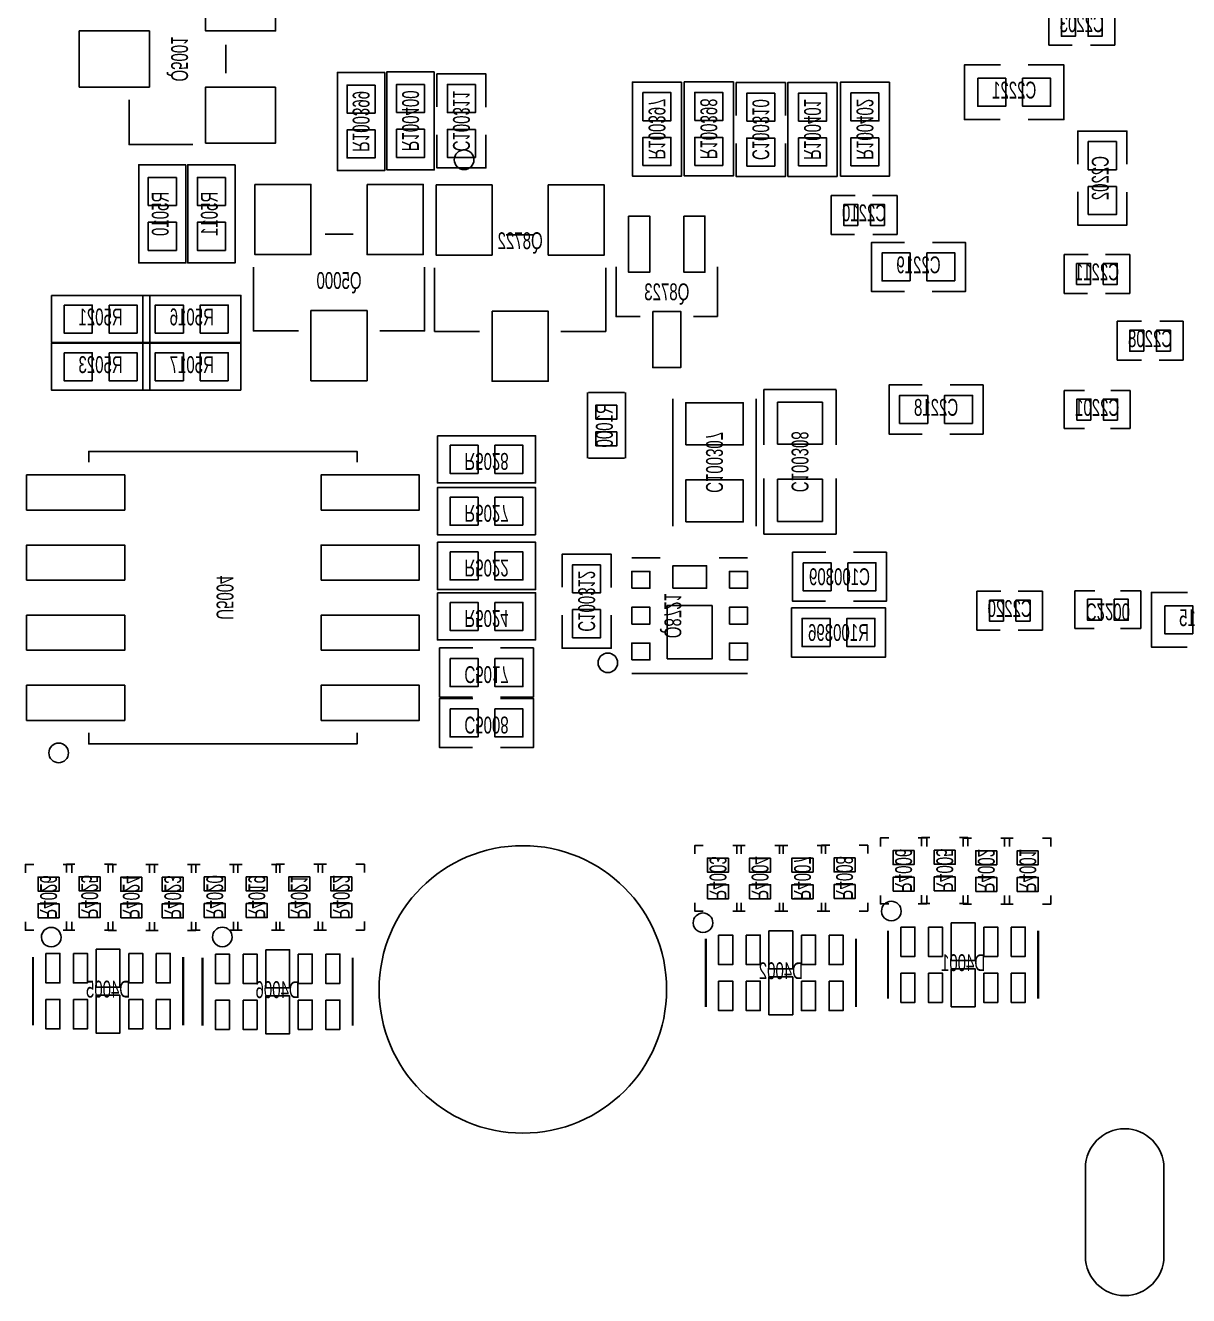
# Model space of a CAD drawing. Extents: x -3 to 113, y -19 to 74.
# Drawn here: x 49.95 to 71.02, y 4.14 to 27.15 of the extents above; entities that cross this region are included whole.
import ezdxf
from ezdxf.enums import TextEntityAlignment as Align

# ---------------------------------------------------------------- set-up
doc = ezdxf.new("R2010")
doc.units = 0
for name, color, linetype in [('PG_ASSEMBLY_BOTTOM', 254, 'CONTINUOUS'), ('PG_SILKSCREEN_BOTTOM', 254, 'CONTINUOUS'), ('PIN_BOTTOM', 12, 'CONTINUOUS'), ('RD_ASSEMBLY_BOTTOM', 40, 'CONTINUOUS'), ('RD_SILKSCREEN_BOTTOM', 254, 'CONTINUOUS')]:
    doc.layers.add(name, color=color, linetype=linetype)

msp = doc.modelspace()

# ---------------------------------------------------------------- linework, layer by layer
at = {"layer": 'PG_ASSEMBLY_BOTTOM'}
for points in [[(68.486274, 27.497278), (68.486274, 26.792682)], [(69.680074, 26.792682), (69.680074, 27.497278)], [(68.486274, 26.792682), (68.909946, 26.792682)], [(69.238622, 26.792682), (69.680074, 26.792682)], [(56.45785, 26.300176), (56.45785, 24.522176), (55.602886, 24.522176), (55.602886, 26.300176), (56.45785, 26.300176)], [(57.354216, 26.311352), (57.354216, 24.533352), (56.499252, 24.533352), (56.499252, 26.311352), (57.354216, 26.311352)], [(58.291984, 25.671272), (58.291984, 26.271982), (57.402984, 26.271982), (57.402984, 25.675082)], [(67.608704, 26.437082), (66.957194, 26.437082), (66.957194, 25.446482), (67.604894, 25.446482)], [(68.112894, 25.446482), (68.760594, 25.446482), (68.760594, 26.437082), (68.112894, 26.437082)], [(61.83376, 26.124662), (60.94476, 26.124662), (60.94476, 24.422862), (61.83376, 24.422862), (61.83376, 26.124662)], [(62.772544, 26.127202), (61.883544, 26.127202), (61.883544, 24.425402), (62.772544, 24.425402), (62.772544, 26.127202)], [(63.714376, 25.517856), (63.714376, 26.114756), (62.825376, 26.114756), (62.825376, 25.517856)], [(64.651128, 26.117804), (63.762128, 26.117804), (63.762128, 24.416004), (64.651128, 24.416004), (64.651128, 26.117804)], [(64.71158, 24.419052), (65.60058, 24.419052), (65.60058, 26.120852), (64.71158, 26.120852), (64.71158, 24.419052)], [(57.402984, 25.167082), (57.402984, 24.570182), (58.291984, 24.570182), (58.291984, 25.167082)], [(69.89953, 24.639778), (69.89953, 25.236678), (69.01053, 25.236678), (69.01053, 24.639778)], [(62.825376, 25.013666), (62.825376, 24.412956), (63.714376, 24.412956), (63.714376, 25.009856)], [(52.858162, 24.626824), (52.858162, 22.848824), (52.003198, 22.848824), (52.003198, 24.626824), (52.858162, 24.626824)], [(53.747162, 24.626824), (53.747162, 22.848824), (52.892198, 22.848824), (52.892198, 24.626824), (53.747162, 24.626824)], [(64.544448, 24.070564), (64.544448, 23.365968)], [(64.978788, 24.070564), (64.544448, 24.070564)], [(65.738248, 24.070564), (65.295526, 24.070564)], [(65.738248, 23.365968), (65.738248, 24.070564)], [(69.01053, 24.135588), (69.01053, 23.534878), (69.89953, 23.534878), (69.89953, 24.131778)], [(64.544448, 23.365968), (64.96812, 23.365968)], [(65.296796, 23.365968), (65.738248, 23.365968)], [(65.872106, 23.22068), (65.275206, 23.22068), (65.275206, 22.33168), (65.872106, 22.33168)], [(66.376296, 22.33168), (66.977006, 22.33168), (66.977006, 23.22068), (66.380106, 23.22068)], [(68.761356, 23.001478), (68.761356, 22.296882)], [(69.195696, 23.001478), (68.761356, 23.001478)], [(69.955156, 23.001478), (69.512434, 23.001478)], [(69.955156, 22.296882), (69.955156, 23.001478)], [(50.42408, 22.260306), (52.20208, 22.260306), (52.20208, 21.405342), (50.42408, 21.405342), (50.42408, 22.260306)], [(53.85308, 21.405342), (52.07508, 21.405342), (52.07508, 22.260306), (53.85308, 22.260306), (53.85308, 21.405342)], [(68.761356, 22.296882), (69.185028, 22.296882)], [(69.513704, 22.296882), (69.955156, 22.296882)], [(69.723762, 21.791676), (69.723762, 21.08708)], [(70.165214, 21.791676), (69.723762, 21.791676)], [(70.917562, 21.791676), (70.49389, 21.791676)], [(70.917562, 21.08708), (70.917562, 21.791676)], [(50.42408, 21.396706), (52.20208, 21.396706), (52.20208, 20.541742), (50.42408, 20.541742), (50.42408, 21.396706)], [(53.85308, 20.541742), (52.07508, 20.541742), (52.07508, 21.396706), (53.85308, 21.396706), (53.85308, 20.541742)], [(69.723762, 21.08708), (70.166484, 21.08708)], [(70.483222, 21.08708), (70.917562, 21.08708)], [(60.131706, 20.503642), (60.131706, 19.309842)], [(60.802012, 20.503642), (60.1472, 20.503642)], [(60.817506, 19.309842), (60.817506, 20.503642)], [(63.327026, 19.551904), (63.327026, 20.555204), (64.632078, 20.555204)], [(64.632078, 20.553172), (64.632078, 19.551904)], [(66.190622, 20.639532), (65.593722, 20.639532), (65.593722, 19.750532), (66.190622, 19.750532)], [(66.694812, 19.750532), (67.295522, 19.750532), (67.295522, 20.639532), (66.698622, 20.639532)], [(68.765166, 20.536408), (68.765166, 19.850608)], [(69.130418, 20.536408), (68.765166, 20.536408)], [(69.958966, 20.536408), (69.611494, 20.536408)], [(69.958966, 19.850608), (69.958966, 20.536408)], [(61.676788, 18.082514), (61.676788, 20.38985)], [(63.184024, 20.38985), (63.184024, 18.082514)], [(68.765166, 19.850608), (69.131688, 19.850608)], [(69.600826, 19.850608), (69.958966, 19.850608)], [(57.41289, 19.719036), (59.19089, 19.719036), (59.19089, 18.864072), (57.41289, 18.864072), (57.41289, 19.719036)], [(60.1472, 19.309842), (60.802012, 19.309842)], [(64.632078, 18.942304), (64.632078, 17.939004), (63.327026, 17.939004), (63.327026, 18.942304)], [(59.19089, 17.924272), (57.41289, 17.924272), (57.41289, 18.779236), (59.19089, 18.779236), (59.19089, 17.924272)], [(57.41289, 17.788636), (59.19089, 17.788636), (59.19089, 16.933672), (57.41289, 16.933672), (57.41289, 17.788636)], [(60.55995, 16.971518), (60.55995, 17.572228), (59.67095, 17.572228), (59.67095, 16.975328)], [(64.44488, 17.609566), (63.84417, 17.609566), (63.84417, 16.720566), (64.44107, 16.720566)], [(64.94907, 16.720566), (65.54597, 16.720566), (65.54597, 17.609566), (64.94907, 17.609566)], [(57.41289, 16.874236), (59.19089, 16.874236), (59.19089, 16.019272), (57.41289, 16.019272), (57.41289, 16.874236)], [(67.180206, 16.9037), (67.180206, 16.199104)], [(67.614546, 16.9037), (67.180206, 16.9037)], [(68.374006, 16.9037), (67.931284, 16.9037)], [(68.374006, 16.199104), (68.374006, 16.9037)], [(68.95846, 16.911066), (68.95846, 16.225266)], [(69.3166, 16.911066), (68.95846, 16.911066)], [(70.15226, 16.911066), (69.785738, 16.911066)], [(70.15226, 16.225266), (70.15226, 16.911066)], [(70.996048, 16.880586), (70.344538, 16.880586), (70.344538, 15.889986), (70.992238, 15.889986)], [(59.67095, 16.467328), (59.67095, 15.870428), (60.55995, 15.870428), (60.55995, 16.467328)], [(67.180206, 16.199104), (67.603878, 16.199104)], [(67.932554, 16.199104), (68.374006, 16.199104)], [(68.95846, 16.225266), (69.305932, 16.225266)], [(69.787008, 16.225266), (70.15226, 16.225266)], [(58.0517, 15.875254), (57.45099, 15.875254), (57.45099, 14.986254), (58.04789, 14.986254)], [(58.55589, 14.986254), (59.15279, 14.986254), (59.15279, 15.875254), (58.55589, 15.875254)], [(58.0517, 14.960854), (57.45099, 14.960854), (57.45099, 14.071854), (58.04789, 14.071854)], [(58.55589, 14.071854), (59.15279, 14.071854), (59.15279, 14.960854), (58.55589, 14.960854)], [(65.588896, 12.4333), (65.436496, 12.4333), (65.436496, 12.2809)], [(66.122296, 12.4333), (66.274696, 12.4333), (66.274696, 12.2809)], [(66.333624, 12.438888), (66.181224, 12.438888), (66.181224, 12.286488)], [(66.867024, 12.438888), (67.019424, 12.438888), (67.019424, 12.286488)], [(67.086226, 12.430506), (66.933826, 12.430506), (66.933826, 12.278106)], [(67.619626, 12.430506), (67.772026, 12.430506), (67.772026, 12.278106)], [(67.838574, 12.43076), (67.686174, 12.43076), (67.686174, 12.27836)], [(68.371974, 12.43076), (68.524374, 12.43076), (68.524374, 12.27836)], [(62.228222, 12.298172), (62.075822, 12.298172), (62.075822, 12.145772)], [(62.761622, 12.298172), (62.914022, 12.298172), (62.914022, 12.145772)], [(62.988952, 12.298172), (62.836552, 12.298172), (62.836552, 12.145772)], [(63.522352, 12.298172), (63.674752, 12.298172), (63.674752, 12.145772)], [(63.758318, 12.298426), (63.605918, 12.298426), (63.605918, 12.146026)], [(64.291718, 12.298426), (64.444118, 12.298426), (64.444118, 12.146026)], [(64.519556, 12.30122), (64.367156, 12.30122), (64.367156, 12.14882)], [(65.052956, 12.30122), (65.205356, 12.30122), (65.205356, 12.14882)], [(50.103532, 11.954002), (49.951132, 11.954002), (49.951132, 11.801602)], [(50.636932, 11.954002), (50.789332, 11.954002), (50.789332, 11.801602)], [(50.84826, 11.95959), (50.69586, 11.95959), (50.69586, 11.80719)], [(51.38166, 11.95959), (51.53406, 11.95959), (51.53406, 11.80719)], [(51.600862, 11.951208), (51.448462, 11.951208), (51.448462, 11.798808)], [(52.134262, 11.951208), (52.286662, 11.951208), (52.286662, 11.798808)], [(52.35321, 11.951462), (52.20081, 11.951462), (52.20081, 11.799062)], [(52.88661, 11.951462), (53.03901, 11.951462), (53.03901, 11.799062)], [(53.113686, 11.955526), (52.961286, 11.955526), (52.961286, 11.803126)], [(53.647086, 11.955526), (53.799486, 11.955526), (53.799486, 11.803126)], [(53.874416, 11.955526), (53.722016, 11.955526), (53.722016, 11.803126)], [(54.407816, 11.955526), (54.560216, 11.955526), (54.560216, 11.803126)], [(54.643782, 11.95578), (54.491382, 11.95578), (54.491382, 11.80338)], [(55.177182, 11.95578), (55.329582, 11.95578), (55.329582, 11.80338)], [(55.40502, 11.958574), (55.25262, 11.958574), (55.25262, 11.806174)], [(55.93842, 11.958574), (56.09082, 11.958574), (56.09082, 11.806174)], [(65.436496, 11.3919), (65.436496, 11.2395), (65.588896, 11.2395)], [(66.122296, 11.2395), (66.274696, 11.2395), (66.274696, 11.3919)], [(66.181224, 11.397488), (66.181224, 11.245088), (66.333624, 11.245088)], [(66.867024, 11.245088), (67.019424, 11.245088), (67.019424, 11.397488)], [(66.933826, 11.389106), (66.933826, 11.236706), (67.086226, 11.236706)], [(67.619626, 11.236706), (67.772026, 11.236706), (67.772026, 11.389106)], [(67.686174, 11.38936), (67.686174, 11.23696), (67.838574, 11.23696)], [(68.371974, 11.23696), (68.524374, 11.23696), (68.524374, 11.38936)], [(62.075822, 11.256772), (62.075822, 11.104372), (62.228222, 11.104372)], [(62.761622, 11.104372), (62.914022, 11.104372), (62.914022, 11.256772)], [(62.836552, 11.256772), (62.836552, 11.104372), (62.988952, 11.104372)], [(63.522352, 11.104372), (63.674752, 11.104372), (63.674752, 11.256772)], [(63.605918, 11.257026), (63.605918, 11.104626), (63.758318, 11.104626)], [(64.291718, 11.104626), (64.444118, 11.104626), (64.444118, 11.257026)], [(64.367156, 11.25982), (64.367156, 11.10742), (64.519556, 11.10742)], [(65.052956, 11.10742), (65.205356, 11.10742), (65.205356, 11.25982)], [(49.951132, 10.912602), (49.951132, 10.760202), (50.103532, 10.760202)], [(50.636932, 10.760202), (50.789332, 10.760202), (50.789332, 10.912602)], [(50.69586, 10.91819), (50.69586, 10.76579), (50.84826, 10.76579)], [(51.38166, 10.76579), (51.53406, 10.76579), (51.53406, 10.91819)], [(51.448462, 10.909808), (51.448462, 10.757408), (51.600862, 10.757408)], [(52.134262, 10.757408), (52.286662, 10.757408), (52.286662, 10.909808)], [(52.20081, 10.910062), (52.20081, 10.757662), (52.35321, 10.757662)], [(52.88661, 10.757662), (53.03901, 10.757662), (53.03901, 10.910062)], [(52.961286, 10.914126), (52.961286, 10.761726), (53.113686, 10.761726)], [(53.647086, 10.761726), (53.799486, 10.761726), (53.799486, 10.914126)], [(53.722016, 10.914126), (53.722016, 10.761726), (53.874416, 10.761726)], [(54.407816, 10.761726), (54.560216, 10.761726), (54.560216, 10.914126)], [(54.491382, 10.91438), (54.491382, 10.76198), (54.643782, 10.76198)], [(55.177182, 10.76198), (55.329582, 10.76198), (55.329582, 10.91438)], [(55.25262, 10.917174), (55.25262, 10.764774), (55.40502, 10.764774)], [(55.93842, 10.764774), (56.09082, 10.764774), (56.09082, 10.917174)]]:
    msp.add_lwpolyline(points, dxfattribs=at)
at = {"layer": 'PG_SILKSCREEN_BOTTOM'}
for points in [[(53.58003, 26.797), (53.58003, 26.289)], [(52.9844, 24.993092), (51.82997, 24.993092), (51.82997, 25.8064)], [(55.37708, 23.368254), (55.88508, 23.368254)], [(58.657998, 23.358348), (59.165998, 23.358348)], [(54.89448, 21.618194), (54.081172, 21.618194), (54.081172, 22.772624)], [(57.180988, 22.772624), (57.180988, 21.618194), (56.36768, 21.618194)], [(58.175398, 21.608288), (57.36209, 21.608288), (57.36209, 22.762718)], [(60.461906, 22.762718), (60.461906, 21.608288), (59.648598, 21.608288)], [(60.648088, 22.77618), (60.648088, 21.876004), (61.084714, 21.876004)], [(62.48654, 21.876004), (62.48654, 22.77618)], [(62.049914, 21.876004), (62.48654, 21.876004)], [(51.097434, 19.237452), (51.097434, 19.436334), (55.95747, 19.436334), (55.95747, 19.237452)], [(60.931552, 17.50949), (61.448188, 17.50949)], [(62.514988, 17.50949), (63.031624, 17.50949)], [(63.826644, 16.599154), (63.826644, 15.710154), (65.528444, 15.710154), (65.528444, 16.599154), (63.826644, 16.599154)], [(63.031624, 15.409418), (60.931552, 15.409418)], [(55.95747, 14.335252), (55.95747, 14.13637), (51.097434, 14.13637), (51.097434, 14.335252)], [(62.269878, 9.37641), (62.269878, 10.603738)], [(62.278006, 10.603738), (62.278006, 9.37641)], [(64.989202, 9.37641), (64.989202, 10.603738)], [(64.99733, 10.603738), (64.99733, 9.37641)], [(65.569846, 9.523222), (65.569846, 10.75055)], [(65.577974, 10.75055), (65.577974, 9.523222)], [(68.28917, 9.523222), (68.28917, 10.75055)], [(68.297298, 10.75055), (68.297298, 9.523222)], [(50.084482, 9.043924), (50.084482, 10.271252)], [(50.09261, 10.271252), (50.09261, 9.043924)], [(52.803806, 9.043924), (52.803806, 10.271252)], [(52.811934, 10.271252), (52.811934, 9.043924)], [(53.155342, 9.033764), (53.155342, 10.261092)], [(53.16347, 10.261092), (53.16347, 9.033764)], [(55.874666, 9.033764), (55.874666, 10.261092)], [(55.882794, 10.261092), (55.882794, 9.033764)]]:
    msp.add_lwpolyline(points, dxfattribs=at)
for points in [[(58.073798, 24.718518, -1), (57.718198, 24.718518, -1), (58.073798, 24.718518)], [(60.677298, 15.60576, -1), (60.321698, 15.60576, -1), (60.677298, 15.60576)], [(50.73142, 13.974572, -1), (50.37582, 13.974572, -1), (50.73142, 13.974572)], [(65.811146, 11.108182, -1.000079), (65.455546, 11.108182, -0.999921), (65.811146, 11.108182)], [(62.400434, 10.896346, -1.000079), (62.044834, 10.896346, -0.999921), (62.400434, 10.896346)], [(50.596038, 10.636504, -1.000079), (50.240438, 10.636504, -0.999921), (50.596038, 10.636504)], [(53.6956, 10.63879, -1.000079), (53.34, 10.63879, -0.999921), (53.6956, 10.63879)]]:
    msp.add_lwpolyline(points, format="xyb", dxfattribs=at)
at = {"layer": 'PIN_BOTTOM'}
for points in [[(54.483, 28.067), (53.213, 28.067), (53.213, 27.051), (54.483, 27.051)], [(68.714874, 27.33548), (68.714874, 26.95448), (68.968874, 26.95448), (68.968874, 27.33548)], [(69.197474, 27.33548), (69.197474, 26.95448), (69.451474, 26.95448), (69.451474, 27.33548)], [(52.197, 27.051), (50.927, 27.051), (50.927, 26.035), (52.197, 26.035)], [(54.483, 26.035), (53.213, 26.035), (53.213, 25.019), (54.483, 25.019)], [(56.284368, 26.071576), (55.776368, 26.071576), (55.776368, 25.563576), (56.284368, 25.563576)], [(57.180734, 26.082752), (56.672734, 26.082752), (56.672734, 25.574752), (57.180734, 25.574752)], [(58.101484, 26.081482), (57.593484, 26.081482), (57.593484, 25.573482), (58.101484, 25.573482)], [(67.198494, 26.195782), (67.198494, 25.687782), (67.706494, 25.687782), (67.706494, 26.195782)], [(68.011294, 26.195782), (68.011294, 25.687782), (68.519294, 25.687782), (68.519294, 26.195782)], [(61.13526, 25.426162), (61.64326, 25.426162), (61.64326, 25.934162), (61.13526, 25.934162)], [(62.074044, 25.428702), (62.582044, 25.428702), (62.582044, 25.936702), (62.074044, 25.936702)], [(63.015876, 25.416256), (63.523876, 25.416256), (63.523876, 25.924256), (63.015876, 25.924256)], [(63.952628, 25.419304), (64.460628, 25.419304), (64.460628, 25.927304), (63.952628, 25.927304)], [(65.41008, 25.930352), (64.90208, 25.930352), (64.90208, 25.422352), (65.41008, 25.422352)], [(56.284368, 25.258776), (55.776368, 25.258776), (55.776368, 24.750776), (56.284368, 24.750776)], [(57.180734, 25.269952), (56.672734, 25.269952), (56.672734, 24.761952), (57.180734, 24.761952)], [(58.101484, 25.268682), (57.593484, 25.268682), (57.593484, 24.760682), (58.101484, 24.760682)], [(61.13526, 24.613362), (61.64326, 24.613362), (61.64326, 25.121362), (61.13526, 25.121362)], [(62.074044, 24.615902), (62.582044, 24.615902), (62.582044, 25.123902), (62.074044, 25.123902)], [(63.015876, 24.603456), (63.523876, 24.603456), (63.523876, 25.111456), (63.015876, 25.111456)], [(63.952628, 24.606504), (64.460628, 24.606504), (64.460628, 25.114504), (63.952628, 25.114504)], [(65.41008, 25.117552), (64.90208, 25.117552), (64.90208, 24.609552), (65.41008, 24.609552)], [(69.20103, 24.538178), (69.70903, 24.538178), (69.70903, 25.046178), (69.20103, 25.046178)], [(52.68468, 24.398224), (52.17668, 24.398224), (52.17668, 23.890224), (52.68468, 23.890224)], [(53.57368, 24.398224), (53.06568, 24.398224), (53.06568, 23.890224), (53.57368, 23.890224)], [(54.10708, 24.271224), (54.10708, 23.001224), (55.12308, 23.001224), (55.12308, 24.271224)], [(56.13908, 24.271224), (56.13908, 23.001224), (57.15508, 23.001224), (57.15508, 24.271224)], [(57.387998, 24.261318), (57.387998, 22.991318), (58.403998, 22.991318), (58.403998, 24.261318)], [(59.419998, 24.261318), (59.419998, 22.991318), (60.435998, 22.991318), (60.435998, 24.261318)], [(69.20103, 23.725378), (69.70903, 23.725378), (69.70903, 24.233378), (69.20103, 24.233378)], [(64.773048, 23.908766), (64.773048, 23.527766), (65.027048, 23.527766), (65.027048, 23.908766)], [(65.255648, 23.908766), (65.255648, 23.527766), (65.509648, 23.527766), (65.509648, 23.908766)], [(52.68468, 23.585424), (52.17668, 23.585424), (52.17668, 23.077424), (52.68468, 23.077424)], [(53.57368, 23.585424), (53.06568, 23.585424), (53.06568, 23.077424), (53.57368, 23.077424)], [(60.876688, 23.697692), (60.876688, 22.681692), (61.257688, 22.681692), (61.257688, 23.697692)], [(61.87694, 23.697692), (61.87694, 22.681692), (62.25794, 22.681692), (62.25794, 23.697692)], [(65.973706, 22.52218), (65.973706, 23.03018), (65.465706, 23.03018), (65.465706, 22.52218)], [(66.786506, 22.52218), (66.786506, 23.03018), (66.278506, 23.03018), (66.278506, 22.52218)], [(68.989956, 22.83968), (68.989956, 22.45868), (69.243956, 22.45868), (69.243956, 22.83968)], [(69.472556, 22.83968), (69.472556, 22.45868), (69.726556, 22.45868), (69.726556, 22.83968)], [(50.65268, 22.086824), (50.65268, 21.578824), (51.16068, 21.578824), (51.16068, 22.086824)], [(51.46548, 22.086824), (51.46548, 21.578824), (51.97348, 21.578824), (51.97348, 22.086824)], [(52.81168, 21.578824), (52.81168, 22.086824), (52.30368, 22.086824), (52.30368, 21.578824)], [(53.62448, 21.578824), (53.62448, 22.086824), (53.11648, 22.086824), (53.11648, 21.578824)], [(55.12308, 21.985224), (55.12308, 20.715224), (56.13908, 20.715224), (56.13908, 21.985224)], [(58.403998, 21.975318), (58.403998, 20.705318), (59.419998, 20.705318), (59.419998, 21.975318)], [(61.313314, 21.970492), (61.313314, 20.954492), (61.821314, 20.954492), (61.821314, 21.970492)], [(70.206362, 21.248878), (70.206362, 21.629878), (69.952362, 21.629878), (69.952362, 21.248878)], [(70.688962, 21.248878), (70.688962, 21.629878), (70.434962, 21.629878), (70.434962, 21.248878)], [(50.65268, 21.223224), (50.65268, 20.715224), (51.16068, 20.715224), (51.16068, 21.223224)], [(51.46548, 21.223224), (51.46548, 20.715224), (51.97348, 20.715224), (51.97348, 21.223224)], [(52.81168, 20.715224), (52.81168, 21.223224), (52.30368, 21.223224), (52.30368, 20.715224)], [(53.62448, 20.715224), (53.62448, 21.223224), (53.11648, 21.223224), (53.11648, 20.715224)], [(60.665106, 20.275042), (60.284106, 20.275042), (60.284106, 20.021042), (60.665106, 20.021042)], [(61.909706, 19.553682), (62.951106, 19.553682), (62.951106, 20.315682), (61.909706, 20.315682)], [(63.573152, 19.564604), (64.385952, 19.564604), (64.385952, 20.326604), (63.573152, 20.326604)], [(66.292222, 19.941032), (66.292222, 20.449032), (65.784222, 20.449032), (65.784222, 19.941032)], [(67.105022, 19.941032), (67.105022, 20.449032), (66.597022, 20.449032), (66.597022, 19.941032)], [(69.247766, 20.003008), (69.247766, 20.384008), (68.993766, 20.384008), (68.993766, 20.003008)], [(69.730366, 20.003008), (69.730366, 20.384008), (69.476366, 20.384008), (69.476366, 20.003008)], [(60.665106, 19.792442), (60.284106, 19.792442), (60.284106, 19.538442), (60.665106, 19.538442)], [(57.64149, 19.545554), (57.64149, 19.037554), (58.14949, 19.037554), (58.14949, 19.545554)], [(58.45429, 19.545554), (58.45429, 19.037554), (58.96229, 19.037554), (58.96229, 19.545554)], [(49.971452, 18.373852), (51.749452, 18.373852), (51.749452, 19.008852), (49.971452, 19.008852)], [(55.305452, 18.373852), (57.083452, 18.373852), (57.083452, 19.008852), (55.305452, 19.008852)], [(61.909706, 18.156682), (62.951106, 18.156682), (62.951106, 18.918682), (61.909706, 18.918682)], [(63.573152, 18.167604), (64.385952, 18.167604), (64.385952, 18.929604), (63.573152, 18.929604)], [(58.14949, 18.097754), (58.14949, 18.605754), (57.64149, 18.605754), (57.64149, 18.097754)], [(58.96229, 18.097754), (58.96229, 18.605754), (58.45429, 18.605754), (58.45429, 18.097754)], [(49.971452, 17.103852), (51.749452, 17.103852), (51.749452, 17.738852), (49.971452, 17.738852)], [(55.305452, 17.103852), (57.083452, 17.103852), (57.083452, 17.738852), (55.305452, 17.738852)], [(57.64149, 17.615154), (57.64149, 17.107154), (58.14949, 17.107154), (58.14949, 17.615154)], [(58.45429, 17.615154), (58.45429, 17.107154), (58.96229, 17.107154), (58.96229, 17.615154)], [(60.36945, 17.381728), (59.86145, 17.381728), (59.86145, 16.873728), (60.36945, 16.873728)], [(60.931298, 16.95704), (61.261498, 16.95704), (61.261498, 17.26184), (60.931298, 17.26184)], [(61.676788, 16.956278), (62.286388, 16.956278), (62.286388, 17.362678), (61.676788, 17.362678)], [(62.701678, 16.95704), (63.031878, 16.95704), (63.031878, 17.26184), (62.701678, 17.26184)], [(64.03467, 17.419066), (64.03467, 16.911066), (64.54267, 16.911066), (64.54267, 17.419066)], [(64.84747, 17.419066), (64.84747, 16.911066), (65.35547, 16.911066), (65.35547, 17.419066)], [(57.64149, 16.700754), (57.64149, 16.192754), (58.14949, 16.192754), (58.14949, 16.700754)], [(58.45429, 16.700754), (58.45429, 16.192754), (58.96229, 16.192754), (58.96229, 16.700754)], [(60.36945, 16.568928), (59.86145, 16.568928), (59.86145, 16.060928), (60.36945, 16.060928)], [(60.931298, 16.307054), (61.261498, 16.307054), (61.261498, 16.611854), (60.931298, 16.611854)], [(61.575188, 15.67688), (62.387988, 15.67688), (62.387988, 16.64208), (61.575188, 16.64208)], [(62.701678, 16.307054), (63.031878, 16.307054), (63.031878, 16.611854), (62.701678, 16.611854)], [(67.408806, 16.741902), (67.408806, 16.360902), (67.662806, 16.360902), (67.662806, 16.741902)], [(67.891406, 16.741902), (67.891406, 16.360902), (68.145406, 16.360902), (68.145406, 16.741902)], [(69.18706, 16.758666), (69.18706, 16.377666), (69.44106, 16.377666), (69.44106, 16.758666)], [(69.66966, 16.758666), (69.66966, 16.377666), (69.92366, 16.377666), (69.92366, 16.758666)], [(70.585838, 16.639286), (70.585838, 16.131286), (71.093838, 16.131286), (71.093838, 16.639286)], [(49.971452, 15.833852), (51.749452, 15.833852), (51.749452, 16.468852), (49.971452, 16.468852)], [(55.305452, 15.833852), (57.083452, 15.833852), (57.083452, 16.468852), (55.305452, 16.468852)], [(64.525144, 15.900654), (64.525144, 16.408654), (64.017144, 16.408654), (64.017144, 15.900654)], [(65.337944, 15.900654), (65.337944, 16.408654), (64.829944, 16.408654), (64.829944, 15.900654)], [(60.931298, 15.657068), (61.261498, 15.657068), (61.261498, 15.961868), (60.931298, 15.961868)], [(62.701678, 15.657068), (63.031878, 15.657068), (63.031878, 15.961868), (62.701678, 15.961868)], [(57.64149, 15.684754), (57.64149, 15.176754), (58.14949, 15.176754), (58.14949, 15.684754)], [(58.45429, 15.684754), (58.45429, 15.176754), (58.96229, 15.176754), (58.96229, 15.684754)], [(49.971452, 14.563852), (51.749452, 14.563852), (51.749452, 15.198852), (49.971452, 15.198852)], [(55.305452, 14.563852), (57.083452, 14.563852), (57.083452, 15.198852), (55.305452, 15.198852)], [(57.64149, 14.770354), (57.64149, 14.262354), (58.14949, 14.262354), (58.14949, 14.770354)], [(58.45429, 14.770354), (58.45429, 14.262354), (58.96229, 14.262354), (58.96229, 14.770354)], [(66.046096, 12.2047), (65.665096, 12.2047), (65.665096, 11.9507), (66.046096, 11.9507)], [(66.790824, 12.210288), (66.409824, 12.210288), (66.409824, 11.956288), (66.790824, 11.956288)], [(67.543426, 12.201906), (67.162426, 12.201906), (67.162426, 11.947906), (67.543426, 11.947906)], [(68.295774, 12.20216), (67.914774, 12.20216), (67.914774, 11.94816), (68.295774, 11.94816)], [(62.685422, 12.069572), (62.304422, 12.069572), (62.304422, 11.815572), (62.685422, 11.815572)], [(63.446152, 12.069572), (63.065152, 12.069572), (63.065152, 11.815572), (63.446152, 11.815572)], [(64.215518, 12.069826), (63.834518, 12.069826), (63.834518, 11.815826), (64.215518, 11.815826)], [(64.976756, 12.07262), (64.595756, 12.07262), (64.595756, 11.81862), (64.976756, 11.81862)], [(50.560732, 11.725402), (50.179732, 11.725402), (50.179732, 11.471402), (50.560732, 11.471402)], [(51.30546, 11.73099), (50.92446, 11.73099), (50.92446, 11.47699), (51.30546, 11.47699)], [(52.058062, 11.722608), (51.677062, 11.722608), (51.677062, 11.468608), (52.058062, 11.468608)], [(52.81041, 11.722862), (52.42941, 11.722862), (52.42941, 11.468862), (52.81041, 11.468862)], [(53.570886, 11.726926), (53.189886, 11.726926), (53.189886, 11.472926), (53.570886, 11.472926)], [(54.331616, 11.726926), (53.950616, 11.726926), (53.950616, 11.472926), (54.331616, 11.472926)], [(55.100982, 11.72718), (54.719982, 11.72718), (54.719982, 11.47318), (55.100982, 11.47318)], [(55.86222, 11.729974), (55.48122, 11.729974), (55.48122, 11.475974), (55.86222, 11.475974)], [(62.304422, 11.332972), (62.685422, 11.332972), (62.685422, 11.586972), (62.304422, 11.586972)], [(63.065152, 11.332972), (63.446152, 11.332972), (63.446152, 11.586972), (63.065152, 11.586972)], [(63.834518, 11.333226), (64.215518, 11.333226), (64.215518, 11.587226), (63.834518, 11.587226)], [(64.595756, 11.33602), (64.976756, 11.33602), (64.976756, 11.59002), (64.595756, 11.59002)], [(65.665096, 11.4681), (66.046096, 11.4681), (66.046096, 11.7221), (65.665096, 11.7221)], [(66.409824, 11.473688), (66.790824, 11.473688), (66.790824, 11.727688), (66.409824, 11.727688)], [(67.162426, 11.465306), (67.543426, 11.465306), (67.543426, 11.719306), (67.162426, 11.719306)], [(67.914774, 11.46556), (68.295774, 11.46556), (68.295774, 11.71956), (67.914774, 11.71956)], [(50.179732, 10.988802), (50.560732, 10.988802), (50.560732, 11.242802), (50.179732, 11.242802)], [(50.92446, 10.99439), (51.30546, 10.99439), (51.30546, 11.24839), (50.92446, 11.24839)], [(51.677062, 10.986008), (52.058062, 10.986008), (52.058062, 11.240008), (51.677062, 11.240008)], [(52.42941, 10.986262), (52.81041, 10.986262), (52.81041, 11.240262), (52.42941, 11.240262)], [(53.189886, 10.990326), (53.570886, 10.990326), (53.570886, 11.244326), (53.189886, 11.244326)], [(53.950616, 10.990326), (54.331616, 10.990326), (54.331616, 11.244326), (53.950616, 11.244326)], [(54.719982, 10.99058), (55.100982, 10.99058), (55.100982, 11.24458), (54.719982, 11.24458)], [(55.48122, 10.993374), (55.86222, 10.993374), (55.86222, 11.247374), (55.48122, 11.247374)], [(65.806574, 10.8204), (65.806574, 10.287), (66.060574, 10.287), (66.060574, 10.8204)], [(66.306446, 10.8204), (66.306446, 10.287), (66.560446, 10.287), (66.560446, 10.8204)], [(66.717672, 10.8966), (66.717672, 10.2108), (67.149472, 10.2108), (67.149472, 10.8966)], [(67.306698, 10.8204), (67.306698, 10.287), (67.560698, 10.287), (67.560698, 10.8204)], [(67.80657, 10.8204), (67.80657, 10.287), (68.06057, 10.287), (68.06057, 10.8204)], [(62.506606, 10.673588), (62.506606, 10.140188), (62.760606, 10.140188), (62.760606, 10.673588)], [(63.006478, 10.673588), (63.006478, 10.140188), (63.260478, 10.140188), (63.260478, 10.673588)], [(63.417704, 10.749788), (63.417704, 10.063988), (63.849504, 10.063988), (63.849504, 10.749788)], [(64.00673, 10.673588), (64.00673, 10.140188), (64.26073, 10.140188), (64.26073, 10.673588)], [(64.506602, 10.673588), (64.506602, 10.140188), (64.760602, 10.140188), (64.760602, 10.673588)], [(51.232308, 10.417302), (51.232308, 9.731502), (51.664108, 9.731502), (51.664108, 10.417302)], [(54.303168, 10.407142), (54.303168, 9.721342), (54.734968, 9.721342), (54.734968, 10.407142)], [(50.32121, 10.341102), (50.32121, 9.807702), (50.57521, 9.807702), (50.57521, 10.341102)], [(50.821082, 10.341102), (50.821082, 9.807702), (51.075082, 9.807702), (51.075082, 10.341102)], [(51.821334, 10.341102), (51.821334, 9.807702), (52.075334, 9.807702), (52.075334, 10.341102)], [(52.321206, 10.341102), (52.321206, 9.807702), (52.575206, 9.807702), (52.575206, 10.341102)], [(53.39207, 10.330942), (53.39207, 9.797542), (53.64607, 9.797542), (53.64607, 10.330942)], [(53.891942, 10.330942), (53.891942, 9.797542), (54.145942, 9.797542), (54.145942, 10.330942)], [(54.892194, 10.330942), (54.892194, 9.797542), (55.146194, 9.797542), (55.146194, 10.330942)], [(55.392066, 10.330942), (55.392066, 9.797542), (55.646066, 9.797542), (55.646066, 10.330942)], [(63.417704, 9.91616), (63.417704, 9.23036), (63.849504, 9.23036), (63.849504, 9.91616)], [(65.806574, 9.986772), (65.806574, 9.453372), (66.060574, 9.453372), (66.060574, 9.986772)], [(66.306446, 9.986772), (66.306446, 9.453372), (66.560446, 9.453372), (66.560446, 9.986772)], [(66.717672, 10.062972), (66.717672, 9.377172), (67.149472, 9.377172), (67.149472, 10.062972)], [(67.306698, 9.986772), (67.306698, 9.453372), (67.560698, 9.453372), (67.560698, 9.986772)], [(67.80657, 9.986772), (67.80657, 9.453372), (68.06057, 9.453372), (68.06057, 9.986772)], [(62.506606, 9.83996), (62.506606, 9.30656), (62.760606, 9.30656), (62.760606, 9.83996)], [(63.006478, 9.83996), (63.006478, 9.30656), (63.260478, 9.30656), (63.260478, 9.83996)], [(64.00673, 9.83996), (64.00673, 9.30656), (64.26073, 9.30656), (64.26073, 9.83996)], [(64.506602, 9.83996), (64.506602, 9.30656), (64.760602, 9.30656), (64.760602, 9.83996)], [(50.32121, 9.507474), (50.32121, 8.974074), (50.57521, 8.974074), (50.57521, 9.507474)], [(50.821082, 9.507474), (50.821082, 8.974074), (51.075082, 8.974074), (51.075082, 9.507474)], [(51.232308, 9.583674), (51.232308, 8.897874), (51.664108, 8.897874), (51.664108, 9.583674)], [(51.821334, 9.507474), (51.821334, 8.974074), (52.075334, 8.974074), (52.075334, 9.507474)], [(52.321206, 9.507474), (52.321206, 8.974074), (52.575206, 8.974074), (52.575206, 9.507474)], [(53.39207, 9.497314), (53.39207, 8.963914), (53.64607, 8.963914), (53.64607, 9.497314)], [(53.891942, 9.497314), (53.891942, 8.963914), (54.145942, 8.963914), (54.145942, 9.497314)], [(54.303168, 9.573514), (54.303168, 8.887714), (54.734968, 8.887714), (54.734968, 9.573514)], [(54.892194, 9.497314), (54.892194, 8.963914), (55.146194, 8.963914), (55.146194, 9.497314)], [(55.392066, 9.497314), (55.392066, 8.963914), (55.646066, 8.963914), (55.646066, 9.497314)]]:
    msp.add_lwpolyline(points, close=True, dxfattribs=at)
msp.add_lwpolyline([(70.571106, 6.455156), (70.571106, 4.854956, -1), (69.148706, 4.854956), (69.148706, 6.455156, -1)], format="xyb", close=True, dxfattribs=at)
msp.add_circle((58.960004, 9.6901), 2.6035, dxfattribs=at)

# ---------------------------------------------------------------- texts
at = {"layer": 'RD_ASSEMBLY_BOTTOM', "text_generation_flag": 2, "width": 0.666667}
for s, p in [('C2203', (69.083174, 27.03068)), ('C2221', (67.858894, 25.827482)), ('C2210', (65.141348, 23.603966)), ('C2219', (66.126106, 22.66188)), ('C2211', (69.358256, 22.53488)), ('Q5000', (55.63108, 22.378924)), ('R5021', (51.31308, 21.718524)), ('R5016', (52.96408, 21.718524)), ('C2208', (70.320662, 21.325078)), ('R5023', (51.31308, 20.854924)), ('R5017', (52.96408, 20.854924)), ('C2218', (66.444622, 20.080732)), ('C2201', (69.362066, 20.079208)), ('C2220', (67.777106, 16.437102)), ('C2215', (71.246238, 16.270986)), ('D4002', (63.633604, 9.875774)), ('D4001', (66.933572, 10.022586)), ('D4005', (51.448208, 9.543288)), ('D4006', (54.519068, 9.533128))]:
    msp.add_text(s, height=0.3048, dxfattribs=at).set_placement(p, align=Align.CENTER)
for s, rotation, p in [('Q5001', 270, (52.5907, 26.543)), ('C2202', 90, (69.56933, 24.385778)), ('R5010', 90, (52.54498, 23.737824)), ('R5011', 90, (53.43398, 23.737824)), ('R1000', 90, (60.588906, 19.906742)), ('R5028', 180, (58.30189, 19.405854)), ('R5027', 180, (58.30189, 18.466054)), ('R5022', 180, (58.30189, 17.475454)), ('U5004', 270, (53.413152, 16.786352)), ('C2200', 180, (69.55536, 16.682466)), ('R5024', 180, (58.30189, 16.561054)), ('C5017', 180, (58.30189, 15.545054)), ('C5008', 180, (58.30189, 14.630654))]:
    msp.add_text(s, height=0.3048, rotation=rotation, dxfattribs=at).set_placement(p, align=Align.CENTER)
at = {"layer": 'RD_SILKSCREEN_BOTTOM', "text_generation_flag": 2, "width": 0.666667}
for s, p in [('R100399', (55.877968, 25.411176)), ('R100400', (56.774334, 25.422352)), ('C100311', (57.695084, 25.421082)), ('R100397', (61.23686, 25.273762)), ('R100398', (62.175644, 25.276302)), ('C100310', (63.117476, 25.263856)), ('R100401', (64.054228, 25.266904)), ('R100402', (65.00368, 25.269952)), ('C100307', (62.278006, 19.236182)), ('C100308', (63.827152, 19.247104)), ('C100312', (59.96305, 16.721328)), ('Q8721', (61.524388, 16.459454)), ('R4006', (65.703196, 11.8364)), ('R4005', (66.447924, 11.841988)), ('R4002', (67.200526, 11.833606)), ('R4001', (67.952874, 11.83386)), ('R4003', (62.342522, 11.701272)), ('R4004', (63.103252, 11.701272)), ('R4007', (63.872618, 11.701526)), ('R4008', (64.633856, 11.70432)), ('R4026', (50.217832, 11.357102)), ('R4025', (50.96256, 11.36269)), ('R4024', (51.715162, 11.354308)), ('R4023', (52.46751, 11.354562)), ('R4020', (53.227986, 11.358626)), ('R4019', (53.988716, 11.358626)), ('R4021', (54.758082, 11.35888)), ('R4022', (55.51932, 11.361674))]:
    msp.add_text(s, height=0.3048, rotation=270, dxfattribs=at).set_placement(p, align=Align.CENTER)
for s, p in [('Q8722', (58.911998, 23.099776)), ('Q8723', (61.567314, 22.173692)), ('C100309', (64.69507, 17.012666)), ('R100396', (64.677544, 16.002254))]:
    msp.add_text(s, height=0.3048, dxfattribs=at).set_placement(p, align=Align.CENTER)

doc.saveas('drawing.dxf')
